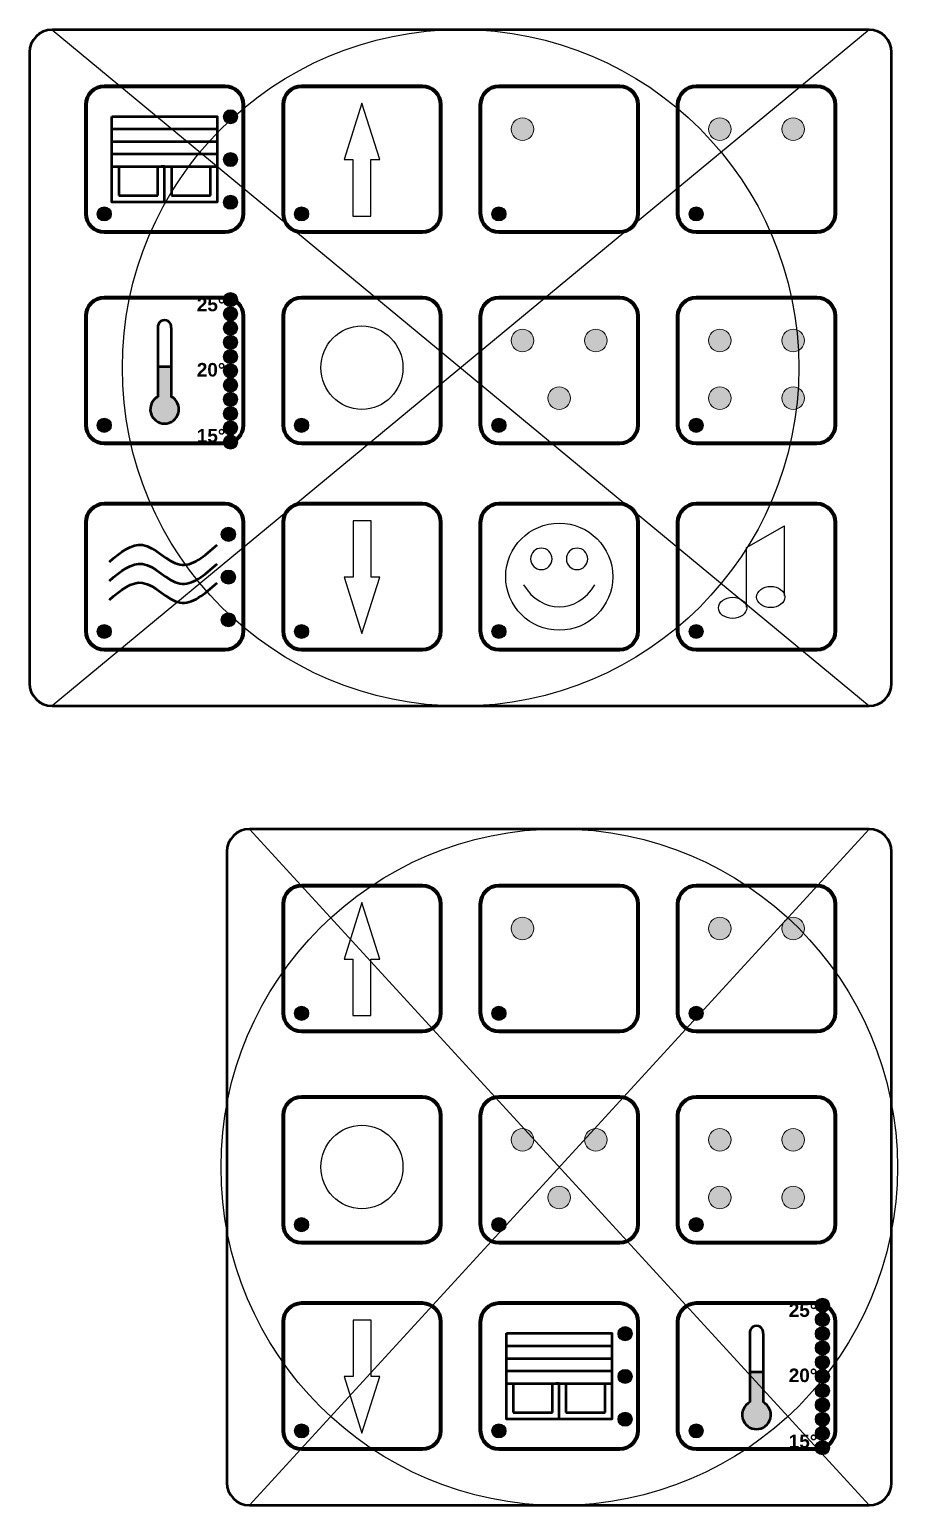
# Model space of a CAD drawing. Header units: centimetres. Extents: x -12 to 94, y -28 to 4.
# Drawn here: x 11.63 to 19.33, y -27.96 to -14.87 of the extents above; entities that cross this region are included whole.
import ezdxf

# ---------------------------------------------------------------- set-up
doc = ezdxf.new("R2010")
doc.units = ezdxf.units.CM
doc.header["$MEASUREMENT"] = 0
doc.layers.add('grafika koło', color=7, linetype='Continuous', lineweight=50)
for name, color, linetype in [('LED_info', 1, 'Continuous'), ('Podświetlenie_klawiszy', 5, 'Continuous'), ('Pole_Touch', 7, 'Continuous'), ('Warstwa 1', 7, 'Continuous'), ('wymiary', 1, 'Continuous')]:
    doc.layers.add(name, color=color, linetype=linetype)

# ---------------------------------------------------------------- blocks, each defined once
blk = doc.blocks.new('Pole_Touch')
at = {"layer": 'Pole_Touch', "lineweight": 100}
blk.add_open_spline([(-0.028, 1.108), (-0.028, 1.108), (1.044, 1.108), (1.044, 1.108), (1.044, 1.108), (1.134, 1.108), (1.208, 1.034), (1.208, 0.944), (1.208, 0.944), (1.208, 0.944), (1.208, -0.019), (1.208, -0.019), (1.208, -0.019), (1.208, -0.109), (1.134, -0.183), (1.044, -0.183), (1.044, -0.183), (1.044, -0.183), (-0.028, -0.183), (-0.028, -0.183), (-0.028, -0.183), (-0.118, -0.183), (-0.192, -0.109), (-0.192, -0.019), (-0.192, -0.019), (-0.192, -0.019), (-0.192, 0.944), (-0.192, 0.944), (-0.192, 0.944), (-0.192, 1.034), (-0.118, 1.108), (-0.028, 1.108)], degree=3, knots=[0, 0, 0, 0, 0.111111, 0.111111, 0.111111, 0.111111, 0.222222, 0.222222, 0.222222, 0.222222, 0.333333, 0.333333, 0.333333, 0.333333, 0.444444, 0.444444, 0.444444, 0.444444, 0.555556, 0.555556, 0.555556, 0.555556, 0.666667, 0.666667, 0.666667, 0.666667, 0.777778, 0.777778, 0.777778, 0.777778, 1, 1, 1, 1], dxfattribs=at)
blk = doc.blocks.new('LED_1')
at = {"layer": 'Podświetlenie_klawiszy'}
blk.add_hatch(color=256, dxfattribs=at).paths.add_polyline_path([(0.0625, 0, 1), (-0.0625, 0, 1)])
blk.add_circle((0, 0), 0.0625, dxfattribs=at)
blk = doc.blocks.new('grafika koło')
h = blk.add_hatch(color=256)
edge = h.paths.add_edge_path()
edge.add_ellipse((0, 0), major_axis=(0, 0.1), ratio=1, start_angle=0, end_angle=360)
at = {"layer": 'grafika koło', "lineweight": 0}
blk.add_ellipse((0, 0), major_axis=(0, 0.1), ratio=1, dxfattribs=at)
blk = doc.blocks.new('LED_info')
at = {"layer": 'LED_info'}
blk.add_hatch(color=256, dxfattribs=at).paths.add_polyline_path([(0.0625, 0, 1), (-0.0625, 0, 1)])
blk.add_circle((0, 0), 0.0625, dxfattribs=at)

msp = doc.modelspace()

# ---------------------------------------------------------------- hatches: boundary and pattern name
at = {"layer": 'grafika koło'}
for points in [[(12.88887, -18.13017), (12.88887, -17.8617), (12.76957, -17.8617), (12.76957, -18.13017, 4.00225205)], [(18.13887, -27.04795), (18.13887, -26.77947), (18.01957, -26.77947), (18.01957, -27.04795, 4.00225205)]]:
    msp.add_hatch(color=256, dxfattribs=at).paths.add_polyline_path(points)
at = {"layer": 'LED_info'}
for points in [[(13.47645, -17.90128, 1), (13.35145, -17.90128, 1)], [(18.72645, -26.81906, 1), (18.60145, -26.81906, 1)]]:
    msp.add_hatch(color=2, dxfattribs=at).paths.add_polyline_path(points)

# ---------------------------------------------------------------- linework, layer by layer
at = {"layer": 'grafika koło'}
for p, q in [((19.07803, -14.876), (11.83132, -14.876)), ((11.63132, -15.076), (11.63132, -20.67229)), ((19.27803, -20.67229), (19.27803, -15.076)), ((12.3624, -15.75537), (13.29604, -15.75537)), ((12.3624, -15.86646), (13.29604, -15.86646)), ((12.3624, -15.97755), (13.29604, -15.97755)), ((12.3624, -16.08863), (13.29604, -16.08863)), ((12.4224, -16.08863), (12.4224, -16.34579)), ((12.76922, -16.34579), (12.76922, -16.08863)), ((12.82922, -16.08863), (12.79964, -16.08863)), ((12.82922, -16.08863), (12.85895, -16.08863)), ((12.82922, -16.40579), (12.82922, -16.08863)), ((12.88922, -16.08863), (12.88922, -16.34579)), ((13.23604, -16.34579), (13.23604, -16.08863)), ((12.4224, -16.34579), (12.76922, -16.34579)), ((12.88922, -16.34579), (13.23604, -16.34579)), ((12.76957, -17.51889), (12.76957, -18.13017)), ((12.88887, -17.51889), (12.88887, -18.13017)), ((12.76957, -17.8617), (12.88887, -17.8617)), ((11.83132, -20.87229), (19.07803, -20.87229)), ((19.07803, -21.96506), (13.58132, -21.96506)), ((13.38132, -22.16506), (13.38132, -27.76136)), ((19.27803, -27.76136), (19.27803, -22.16506)), ((18.01957, -26.43667), (18.01957, -27.04795)), ((18.13887, -26.43667), (18.13887, -27.04795)), ((15.8624, -26.54745), (16.79604, -26.54745)), ((15.8624, -26.65854), (16.79604, -26.65854)), ((15.8624, -26.76962), (16.79604, -26.76962)), ((18.01957, -26.77947), (18.13887, -26.77947)), ((15.8624, -26.88071), (16.79604, -26.88071)), ((15.9224, -26.88071), (15.9224, -27.13787)), ((16.26922, -27.13787), (16.26922, -26.88071)), ((16.32922, -26.88071), (16.29964, -26.88071)), ((16.32922, -26.88071), (16.35895, -26.88071)), ((16.32922, -27.19787), (16.32922, -26.88071)), ((16.38922, -26.88071), (16.38922, -27.13787)), ((16.73604, -27.13787), (16.73604, -26.88071)), ((15.9224, -27.13787), (16.26922, -27.13787)), ((16.38922, -27.13787), (16.73604, -27.13787)), ((13.58132, -27.96136), (19.07803, -27.96136))]:
    msp.add_line(p, q, dxfattribs=at)
for points in [[(12.3624, -15.64429), (13.29604, -15.64429), (13.29604, -16.40579), (12.3624, -16.40579)], [(15.8624, -26.43637), (16.79604, -26.43637), (16.79604, -27.19787), (15.8624, -27.19787)]]:
    msp.add_lwpolyline(points, close=True, dxfattribs=at)
for centre, radius, start, end in [((11.83132, -15.076), 0.2, 90, 180), ((19.07803, -15.076), 0.2, 0, 90), ((12.82922, -17.51213), 0.06003, 353.529248, 186.470752), ((12.82922, -18.24209), 0.12682, 118.057315, 61.942685), ((11.83132, -20.67229), 0.2, 180, 270), ((19.07803, -20.67229), 0.2, 270, 0), ((13.58132, -22.16506), 0.2, 90, 180), ((19.07803, -22.16506), 0.2, 0, 90), ((18.07922, -26.4299), 0.06003, 353.529248, 186.470752), ((18.07922, -27.15986), 0.12682, 118.057315, 61.942685), ((13.58132, -27.76136), 0.2, 180, 270), ((19.07803, -27.76136), 0.2, 270, 0)]:
    msp.add_arc(centre, radius, start, end, dxfattribs=at)
at = {"layer": 'grafika koło', "end_tangent": (0.72480199, 0.68895723)}
for points in [[(12.33942, -19.59409), (12.63477, -19.44395), (12.9654, -19.61916), (13.29604, -19.44395)], [(12.33942, -19.7623), (12.63477, -19.61217), (12.9654, -19.78738), (13.29604, -19.61217)], [(12.33942, -19.93052), (12.63477, -19.78038), (12.9654, -19.95559), (13.29604, -19.78038)]]:
    msp.add_spline(points, degree=3, dxfattribs=at)
at = {"layer": 'LED_info', "color": 2}
for centre in [(13.41395, -17.90128), (18.66395, -26.81906)]:
    msp.add_circle(centre, 0.0625, dxfattribs=at)
at = {"layer": 'Warstwa 1'}
for centre, major_axis, ratio in [((14.57962, -17.87263), (0, 0.37041), 0.98215491), ((18.20507, -19.90682), (0.125, 0), 0.75), ((17.86728, -20.00302), (0.125, 0), 0.75), ((14.57962, -24.9617), (0, 0.37041), 0.98215491)]:
    msp.add_ellipse(centre, major_axis=major_axis, ratio=ratio, dxfattribs=at)
for points, knots in [([(14.4996, -16.5285), (14.4996, -16.5285), (14.4996, -16.02814), (14.4996, -16.02814), (14.4996, -16.02814), (14.4996, -16.02814), (14.42126, -16.02814), (14.42126, -16.02814), (14.42126, -16.02814), (14.42126, -16.02814), (14.57985, -15.52779), (14.57985, -15.52779), (14.57985, -15.52779), (14.57985, -15.52779), (14.73748, -16.02814), (14.73748, -16.02814), (14.73748, -16.02814), (14.73748, -16.02814), (14.65915, -16.02814), (14.65915, -16.02814), (14.65915, -16.02814), (14.65915, -16.02814), (14.65915, -16.5285), (14.65915, -16.5285), (14.65915, -16.5285), (14.65915, -16.5285), (14.4996, -16.5285), (14.4996, -16.5285)], [0, 0, 0, 0, 0.125, 0.125, 0.125, 0.125, 0.25, 0.25, 0.25, 0.25, 0.375, 0.375, 0.375, 0.375, 0.5, 0.5, 0.5, 0.5, 0.625, 0.625, 0.625, 0.625, 0.75, 0.75, 0.75, 0.75, 1, 1, 1, 1]), ([(14.66008, -19.23082), (14.66008, -19.23082), (14.66008, -19.73118), (14.66008, -19.73118), (14.66008, -19.73118), (14.66008, -19.73118), (14.73843, -19.73118), (14.73843, -19.73118), (14.73843, -19.73118), (14.73843, -19.73118), (14.57984, -20.23154), (14.57984, -20.23154), (14.57984, -20.23154), (14.57984, -20.23154), (14.4222, -19.73118), (14.4222, -19.73118), (14.4222, -19.73118), (14.4222, -19.73118), (14.50054, -19.73118), (14.50054, -19.73118), (14.50054, -19.73118), (14.50054, -19.73118), (14.50054, -19.23082), (14.50054, -19.23082), (14.50054, -19.23082), (14.50054, -19.23082), (14.66008, -19.23082), (14.66008, -19.23082)], [0, 0, 0, 0, 0.125, 0.125, 0.125, 0.125, 0.25, 0.25, 0.25, 0.25, 0.375, 0.375, 0.375, 0.375, 0.5, 0.5, 0.5, 0.5, 0.625, 0.625, 0.625, 0.625, 0.75, 0.75, 0.75, 0.75, 1, 1, 1, 1]), ([(15.85452, -19.72665), (15.85452, -19.98892), (16.06725, -20.20165), (16.32952, -20.20165), (16.32952, -20.20165), (16.59179, -20.20165), (16.80452, -19.98892), (16.80452, -19.72665), (16.80452, -19.72665), (16.80452, -19.46438), (16.59179, -19.25165), (16.32952, -19.25165), (16.32952, -19.25165), (16.06725, -19.25165), (15.85452, -19.46438), (15.85452, -19.72665)], [0, 0, 0, 0, 0.2, 0.2, 0.2, 0.2, 0.4, 0.4, 0.4, 0.4, 0.6, 0.6, 0.6, 0.6, 1, 1, 1, 1]), ([(15.85452, -19.72665), (15.85452, -19.98892), (16.06725, -20.20165), (16.32952, -20.20165), (16.32952, -20.20165), (16.59179, -20.20165), (16.80452, -19.98892), (16.80452, -19.72665), (16.80452, -19.72665), (16.80452, -19.46438), (16.59179, -19.25165), (16.32952, -19.25165), (16.32952, -19.25165), (16.06725, -19.25165), (15.85452, -19.46438), (15.85452, -19.72665)], [0, 0, 0, 0, 0.2, 0.2, 0.2, 0.2, 0.4, 0.4, 0.4, 0.4, 0.6, 0.6, 0.6, 0.6, 1, 1, 1, 1]), ([(18.32867, -19.89752), (18.32867, -19.89752), (18.32867, -19.27582), (18.32867, -19.27582), (18.32867, -19.27582), (18.32867, -19.27582), (18.32867, -19.27582), (18.32867, -19.27582)], [0, 0, 0, 0, 0.33333333, 0.33333333, 0.33333333, 0.33333333, 1, 1, 1, 1]), ([(16.07618, -19.56831), (16.07618, -19.51585), (16.11872, -19.47331), (16.17118, -19.47331), (16.17118, -19.47331), (16.22364, -19.47331), (16.26618, -19.51585), (16.26618, -19.56831), (16.26618, -19.56831), (16.26618, -19.62077), (16.22364, -19.66331), (16.17118, -19.66331), (16.17118, -19.66331), (16.11872, -19.66331), (16.07618, -19.62077), (16.07618, -19.56831)], [0, 0, 0, 0, 0.2, 0.2, 0.2, 0.2, 0.4, 0.4, 0.4, 0.4, 0.6, 0.6, 0.6, 0.6, 1, 1, 1, 1]), ([(16.07618, -19.56831), (16.07618, -19.51585), (16.11872, -19.47331), (16.17118, -19.47331), (16.17118, -19.47331), (16.22364, -19.47331), (16.26618, -19.51585), (16.26618, -19.56831), (16.26618, -19.56831), (16.26618, -19.62077), (16.22364, -19.66331), (16.17118, -19.66331), (16.17118, -19.66331), (16.11872, -19.66331), (16.07618, -19.62077), (16.07618, -19.56831)], [0, 0, 0, 0, 0.2, 0.2, 0.2, 0.2, 0.4, 0.4, 0.4, 0.4, 0.6, 0.6, 0.6, 0.6, 1, 1, 1, 1]), ([(16.39284, -19.56831), (16.39284, -19.51585), (16.43538, -19.47331), (16.48784, -19.47331), (16.48784, -19.47331), (16.5403, -19.47331), (16.58284, -19.51585), (16.58284, -19.56831), (16.58284, -19.56831), (16.58284, -19.62077), (16.5403, -19.66331), (16.48784, -19.66331), (16.48784, -19.66331), (16.43538, -19.66331), (16.39284, -19.62077), (16.39284, -19.56831)], [0, 0, 0, 0, 0.2, 0.2, 0.2, 0.2, 0.4, 0.4, 0.4, 0.4, 0.6, 0.6, 0.6, 0.6, 1, 1, 1, 1]), ([(16.39284, -19.56831), (16.39284, -19.51585), (16.43538, -19.47331), (16.48784, -19.47331), (16.48784, -19.47331), (16.5403, -19.47331), (16.58284, -19.51585), (16.58284, -19.56831), (16.58284, -19.56831), (16.58284, -19.62077), (16.5403, -19.66331), (16.48784, -19.66331), (16.48784, -19.66331), (16.43538, -19.66331), (16.39284, -19.62077), (16.39284, -19.56831)], [0, 0, 0, 0, 0.2, 0.2, 0.2, 0.2, 0.4, 0.4, 0.4, 0.4, 0.6, 0.6, 0.6, 0.6, 1, 1, 1, 1]), ([(17.99069, -19.9969), (17.99069, -19.9969), (17.99069, -19.4969), (17.99069, -19.4969), (17.99069, -19.4969), (17.99069, -19.4969), (17.99069, -19.46896), (17.99069, -19.46896)], [0, 0, 0, 0, 0.33333333, 0.33333333, 0.33333333, 0.33333333, 1, 1, 1, 1]), ([(14.4996, -23.61757), (14.4996, -23.61757), (14.4996, -23.11721), (14.4996, -23.11721), (14.4996, -23.11721), (14.4996, -23.11721), (14.42126, -23.11721), (14.42126, -23.11721), (14.42126, -23.11721), (14.42126, -23.11721), (14.57985, -22.61686), (14.57985, -22.61686), (14.57985, -22.61686), (14.57985, -22.61686), (14.73748, -23.11721), (14.73748, -23.11721), (14.73748, -23.11721), (14.73748, -23.11721), (14.65915, -23.11721), (14.65915, -23.11721), (14.65915, -23.11721), (14.65915, -23.11721), (14.65915, -23.61757), (14.65915, -23.61757), (14.65915, -23.61757), (14.65915, -23.61757), (14.4996, -23.61757), (14.4996, -23.61757)], [0, 0, 0, 0, 0.125, 0.125, 0.125, 0.125, 0.25, 0.25, 0.25, 0.25, 0.375, 0.375, 0.375, 0.375, 0.5, 0.5, 0.5, 0.5, 0.625, 0.625, 0.625, 0.625, 0.75, 0.75, 0.75, 0.75, 1, 1, 1, 1]), ([(14.66008, -26.31989), (14.66008, -26.31989), (14.66008, -26.82025), (14.66008, -26.82025), (14.66008, -26.82025), (14.66008, -26.82025), (14.73843, -26.82025), (14.73843, -26.82025), (14.73843, -26.82025), (14.73843, -26.82025), (14.57984, -27.3206), (14.57984, -27.3206), (14.57984, -27.3206), (14.57984, -27.3206), (14.4222, -26.82025), (14.4222, -26.82025), (14.4222, -26.82025), (14.4222, -26.82025), (14.50054, -26.82025), (14.50054, -26.82025), (14.50054, -26.82025), (14.50054, -26.82025), (14.50054, -26.31989), (14.50054, -26.31989), (14.50054, -26.31989), (14.50054, -26.31989), (14.66008, -26.31989), (14.66008, -26.31989)], [0, 0, 0, 0, 0.125, 0.125, 0.125, 0.125, 0.25, 0.25, 0.25, 0.25, 0.375, 0.375, 0.375, 0.375, 0.5, 0.5, 0.5, 0.5, 0.625, 0.625, 0.625, 0.625, 0.75, 0.75, 0.75, 0.75, 1, 1, 1, 1])]:
    msp.add_open_spline(points, degree=3, knots=knots, dxfattribs=at)
for points in [[(17.99069, -19.46896), (17.99069, -19.46896), (18.32867, -19.27582), (18.32867, -19.27582)], [(16.01286, -19.79773), (16.17118, -20.05951), (16.48786, -20.05951), (16.64618, -19.79773)]]:
    msp.add_open_spline(points, degree=3, dxfattribs=at)
at = {"layer": 'wymiary'}
for p, q in [((11.83132, -14.876), (19.07803, -20.87229)), ((19.07803, -14.876), (11.83132, -20.87229)), ((13.58132, -21.96506), (19.07803, -27.96136)), ((19.07803, -21.96506), (13.58132, -27.96136))]:
    msp.add_line(p, q, dxfattribs=at)
for centre in [(15.45468, -17.87414), (16.32968, -24.96321)]:
    msp.add_circle(centre, 3, dxfattribs=at)

# ---------------------------------------------------------------- block references
for p in [(12.32162, -16.48608), (14.07162, -16.48608), (15.82162, -16.48608), (17.57162, -16.48608), (12.32162, -18.36038), (14.07162, -18.36038), (15.82162, -18.36038), (17.57162, -18.36038), (12.32162, -20.18909), (14.07162, -20.18909), (15.82162, -20.18909), (17.57162, -20.18909), (14.07162, -23.57515), (15.82162, -23.57515), (17.57162, -23.57515), (14.07162, -25.44945), (15.82162, -25.44945), (17.57162, -25.44945), (14.07162, -27.27816), (15.82162, -27.27816), (17.57162, -27.27816)]:
    msp.add_blockref('Pole_Touch', p)
at = {"layer": 'grafika koło'}
for p in [(16.00468, -15.75752), (17.75468, -15.75752), (18.40468, -15.75752), (16.00468, -17.63182), (16.65468, -17.63182), (17.75468, -17.63182), (18.40468, -17.63182), (16.32968, -18.14379), (17.75468, -18.14379), (18.40468, -18.14379), (16.00468, -22.84659), (17.75468, -22.84659), (18.40468, -22.84659), (16.00468, -24.72089), (16.65468, -24.72089), (17.75468, -24.72089), (18.40468, -24.72089), (16.32968, -25.23286), (17.75468, -25.23286), (18.40468, -25.23286)]:
    msp.add_blockref('grafika koło', p, dxfattribs=at)
at = {"layer": 'LED_info'}
for p in [(13.41395, -15.64785), (13.41395, -16.02698), (13.41395, -16.4061), (13.41395, -17.26941), (13.41395, -17.39578), (13.41395, -17.52215), (13.41395, -17.64853), (13.41395, -17.7749), (13.41395, -18.02765), (13.41395, -18.15403), (13.41395, -18.2804), (13.41395, -18.40678), (13.41395, -18.53315), (13.39489, -19.35086), (13.39489, -19.72999), (13.39489, -20.10911), (18.66395, -26.18718), (18.66395, -26.31356), (16.91395, -26.43993), (18.66395, -26.43993), (18.66395, -26.56631), (18.66395, -26.69268), (16.91395, -26.81906), (18.66395, -26.94543), (18.66395, -27.07181), (16.91395, -27.19818), (18.66395, -27.19818), (18.66395, -27.32455), (18.66395, -27.45093)]:
    msp.add_blockref('LED_info', p, dxfattribs=at)
at = {"layer": 'wymiary'}
for p in [(12.29407, -16.50957), (14.04407, -16.50957), (15.79407, -16.50957), (17.54407, -16.50957), (12.29407, -18.38387), (14.04407, -18.38387), (15.79407, -18.38387), (17.54407, -18.38387), (12.29407, -20.21258), (14.04407, -20.21258), (15.79407, -20.21258), (17.54407, -20.21258), (14.04407, -23.59863), (15.79407, -23.59863), (17.54407, -23.59863), (14.04407, -25.47294), (15.79407, -25.47294), (17.54407, -25.47294), (14.04407, -27.30164), (15.79407, -27.30164), (17.54407, -27.30164)]:
    msp.add_blockref('LED_1', p, dxfattribs=at)

# ---------------------------------------------------------------- texts
at = {"layer": 'grafika koło', "char_height": 0.12, "width": 0.2267002, "attachment_point": 1}
for s, insert in [('{\\f@Arial Unicode MS|b1|i0|c238|p34;25%%D}', (13.11529, -17.25261)), ('{\\f@Arial Unicode MS|b1|i0|c238|p34;20%%D}', (13.11529, -17.83135)), ('{\\f@Arial Unicode MS|b1|i0|c238|p34;15%%D}', (13.11529, -18.41634)), ('{\\f@Arial Unicode MS|b1|i0|c238|p34;25%%D}', (18.36529, -26.17039)), ('{\\f@Arial Unicode MS|b1|i0|c238|p34;20%%D}', (18.36529, -26.74912)), ('{\\f@Arial Unicode MS|b1|i0|c238|p34;15%%D}', (18.36529, -27.33411))]:
    msp.add_mtext(s, dxfattribs=dict(at, insert=insert))

doc.saveas('drawing.dxf')
